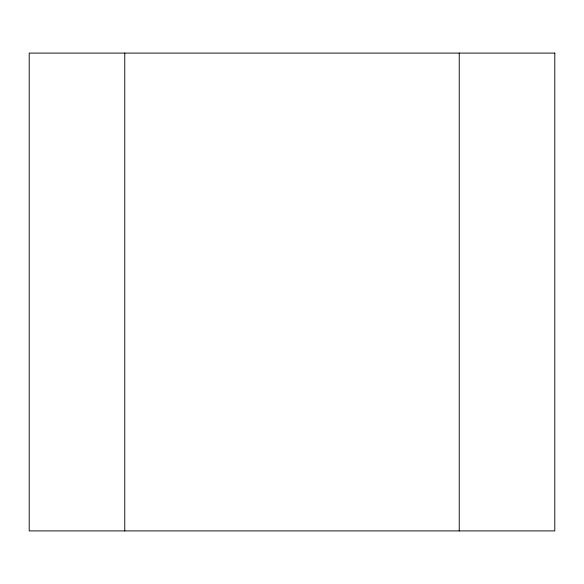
<?xml version="1.0" encoding="UTF-8"?>
<svg xmlns="http://www.w3.org/2000/svg" width="584" height="584" viewBox="0 0 584 584"><rect width="100%" height="100%" fill="white"/><g stroke="black" fill="none" stroke-linecap="round" stroke-linejoin="round"><path stroke-width="0.88" d="M459.236 53.093L459.236 530.907M124.764 53.093L124.764 530.907M554.8 53.093L29.2 53.093L29.2 530.907L554.8 530.907L554.8 53.093"/></g></svg>
